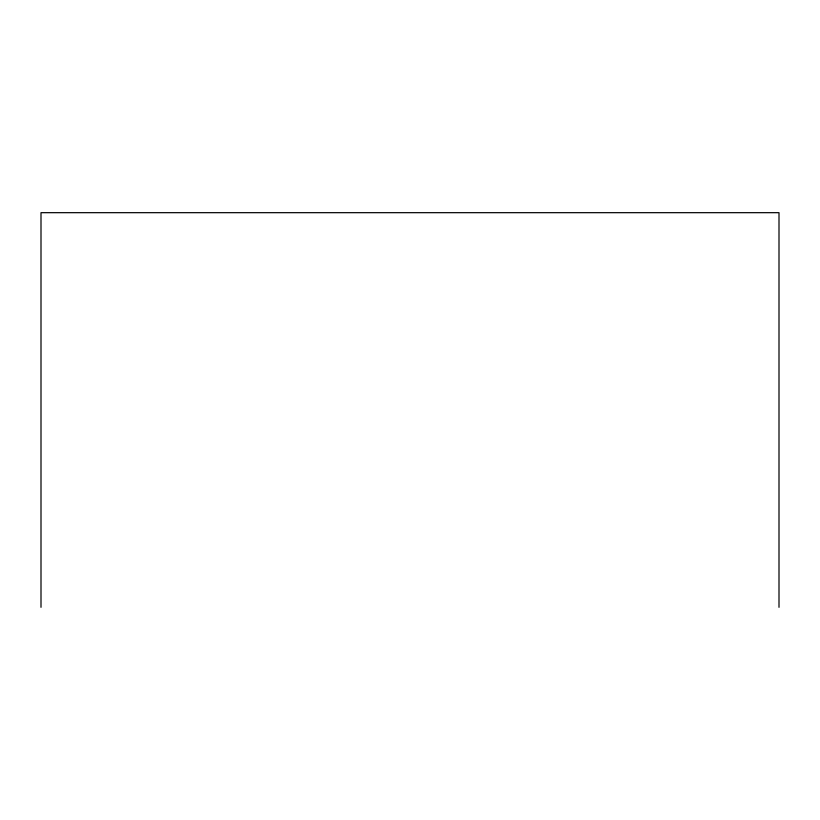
<?xml version="1.0" encoding="UTF-8"?>
<svg xmlns="http://www.w3.org/2000/svg" width="820" height="820" viewBox="0 0 820 820"><rect width="100%" height="100%" fill="white"/><g stroke="black" fill="none" stroke-linecap="round" stroke-linejoin="round"><path stroke-width="1.23" d="M779 607.323L779 212.677L41 212.677L41 607.323"/></g></svg>
